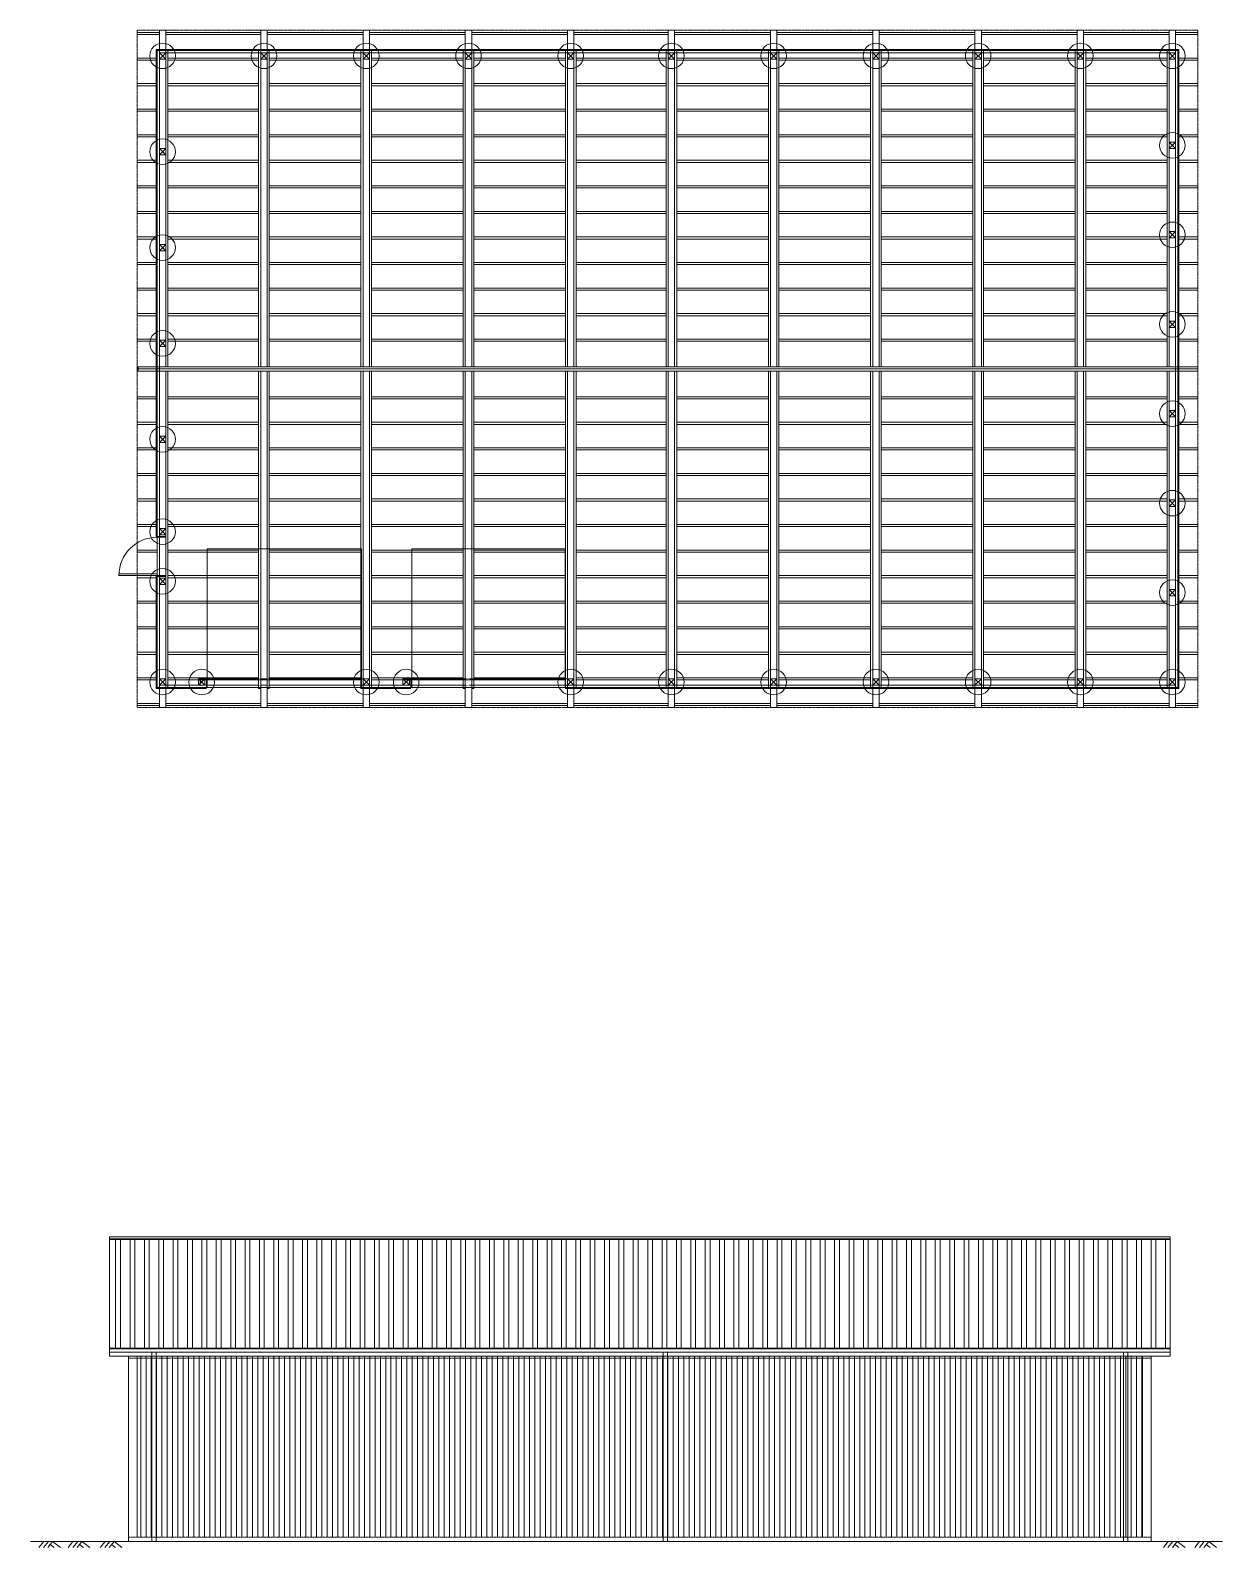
# Model space of a CAD drawing. Header units: inches. Extents: x -167 to 6071, y -6287 to -2731.
# Drawn here: x 1295 to 2414, y -4156 to -2731 of the extents above; entities that cross this region are included whole.
import ezdxf

# ---------------------------------------------------------------- set-up
doc = ezdxf.new("R2010")
doc.units = ezdxf.units.IN
doc.header["$LTSCALE"] = 96
doc.header["$MEASUREMENT"] = 0
doc.linetypes.add('Dash', pattern=[0.225, 0.15, -0.075])
for name, color, linetype, lineweight in [('Common', 4, 'Continuous', 5), ('Dimensions', 7, 'Continuous', 5), ('Section', 6, 'Continuous', 18)]:
    doc.layers.add(name, color=color, linetype=linetype, lineweight=lineweight)
doc.layers.add('Hatch', color=7, linetype='Continuous', lineweight=0, true_color=0x919191)
doc.layers.add('Roof Planes', color=7, linetype='Dash', lineweight=20, true_color=0x6fa455)

# ---------------------------------------------------------------- blocks, each defined once
blk = doc.blocks.new('trussplan')
at = {"layer": 'Section'}
for points in [[(3, -293), (3, 23), (-3, 23), (-3, -293)], [(-5, -293), (-5, 5), (-3, 5)], [(5, -293), (5, 5), (3, 5)], [(-3, -595), (-5, -595), (-5, -297)], [(-3, -297), (-3, -613), (3, -613), (3, -297)], [(3, -595), (5, -595), (5, -297)]]:
    blk.add_lwpolyline(points, dxfattribs=at)

msp = doc.modelspace()

# ---------------------------------------------------------------- hatches: boundary and pattern name
at = {"layer": 'Hatch'}
h = msp.add_hatch(dxfattribs=at)
h.set_pattern_fill('ANSI32', color=256, scale=36, angle=45)
h.set_pattern_definition([(90, (2738.345, 6810.339), (-13.5, 0), []), (90, (2742.845, 6814.839), (-13.5, 0), [])])
h.paths.add_polyline_path([(1369, -3866.8), (1369, -3968.9), (2365, -3968.9), (2365, -3866.8)])
h = msp.add_hatch(dxfattribs=at)
h.set_pattern_fill('ANSI31', color=256, scale=40, angle=45)
h.set_pattern_definition([(90, (2738.345, 6808.339), (-5, 0), [])])
h.paths.add_polyline_path([(2339, -4146.3), (2339, -3976.3), (1395, -3976.3), (1395, -4146.3)])

# ---------------------------------------------------------------- linework, layer by layer
at = {"layer": 'Common'}
for p, q in [((1415.9, -2733.4), (1394.9, -2733.4)), ((1415.9, -2735.4), (1394.9, -2735.4)), ((1421.9, -2733.4), (1511.1, -2733.4)), ((1421.9, -2735.4), (1511.1, -2735.4)), ((1517.1, -2733.4), (1606.9, -2733.4)), ((1517.1, -2735.4), (1607.1, -2735.4)), ((1613.1, -2733.4), (1703.1, -2733.4)), ((1613.1, -2735.4), (1703.1, -2735.4)), ((1709.1, -2733.4), (1799.1, -2733.4)), ((1709.1, -2735.4), (1799.1, -2735.4)), ((1805.1, -2733.4), (1893.6, -2733.4)), ((1805.1, -2735.4), (1893.6, -2735.4)), ((1899.6, -2733.4), (1989.6, -2733.4)), ((1899.6, -2735.4), (1989.6, -2735.4)), ((1995.6, -2733.4), (2085.6, -2733.4)), ((1995.6, -2735.4), (2085.6, -2735.4)), ((2091.6, -2733.4), (2181.6, -2733.4)), ((2091.6, -2735.4), (2181.6, -2735.4)), ((2187.6, -2733.4), (2277.6, -2733.4)), ((2187.6, -2735.4), (2277.6, -2735.4)), ((2283.6, -2733.4), (2363.9, -2733.4)), ((2283.6, -2735.4), (2363.9, -2735.4)), ((2369.9, -2733.4), (2390.9, -2733.4)), ((2369.9, -2735.4), (2390.9, -2735.4)), ((1413.9, -2757.4), (1394.9, -2757.4)), ((1413.9, -2759.4), (1394.9, -2759.4)), ((1423.9, -2757.4), (1509.1, -2757.4)), ((1423.9, -2759.4), (1509.1, -2759.4)), ((1519.1, -2757.4), (1605.1, -2757.4)), ((1519.1, -2759.4), (1605.1, -2759.4)), ((1615.1, -2757.4), (1701.1, -2757.4)), ((1615.1, -2759.4), (1701.1, -2759.4)), ((1711.1, -2757.4), (1797.1, -2757.4)), ((1711.1, -2759.4), (1797.1, -2759.4)), ((1807.1, -2757.4), (1891.6, -2757.4)), ((1807.1, -2759.4), (1891.6, -2759.4)), ((1901.6, -2757.4), (1987.6, -2757.4)), ((1901.6, -2759.4), (1987.6, -2759.4)), ((1997.6, -2757.4), (2083.6, -2757.4)), ((1997.6, -2759.4), (2083.6, -2759.4)), ((2093.6, -2757.4), (2179.6, -2757.4)), ((2093.6, -2759.4), (2179.6, -2759.4)), ((2189.6, -2757.4), (2275.6, -2757.4)), ((2189.6, -2759.4), (2275.6, -2759.4)), ((2285.6, -2757.4), (2361.9, -2757.4)), ((2285.6, -2759.4), (2361.9, -2759.4)), ((2371.9, -2757.4), (2390.9, -2757.4)), ((2371.9, -2759.4), (2390.9, -2759.4)), ((1413.9, -2781.4), (1394.9, -2781.4)), ((1413.9, -2783.4), (1394.9, -2783.4)), ((1423.9, -2781.4), (1509.1, -2781.4)), ((1423.9, -2783.4), (1509.1, -2783.4)), ((1519.1, -2781.4), (1605.1, -2781.4)), ((1519.1, -2783.4), (1605.1, -2783.4)), ((1615.1, -2781.4), (1701.1, -2781.4)), ((1615.1, -2783.4), (1701.1, -2783.4)), ((1711.1, -2781.4), (1797.1, -2781.4)), ((1711.1, -2783.4), (1797.1, -2783.4)), ((1807.1, -2781.4), (1891.6, -2781.4)), ((1807.1, -2783.4), (1891.6, -2783.4)), ((1901.6, -2781.4), (1987.6, -2781.4)), ((1901.6, -2783.4), (1987.6, -2783.4)), ((1997.6, -2781.4), (2083.6, -2781.4)), ((1997.6, -2783.4), (2083.6, -2783.4)), ((2093.6, -2781.4), (2179.6, -2781.4)), ((2093.6, -2783.4), (2179.6, -2783.4)), ((2189.6, -2781.4), (2275.6, -2781.4)), ((2189.6, -2783.4), (2275.6, -2783.4)), ((2285.6, -2781.4), (2361.9, -2781.4)), ((2285.6, -2783.4), (2361.9, -2783.4)), ((2371.9, -2781.4), (2390.9, -2781.4)), ((2371.9, -2783.4), (2390.9, -2783.4)), ((1413.9, -2805.4), (1394.9, -2805.4)), ((1423.9, -2805.4), (1509.1, -2805.4)), ((1519.1, -2805.4), (1605.1, -2805.4)), ((1615.1, -2805.4), (1701.1, -2805.4)), ((1711.1, -2805.4), (1797.1, -2805.4)), ((1807.1, -2805.4), (1891.6, -2805.4)), ((1901.6, -2805.4), (1987.6, -2805.4)), ((1997.6, -2805.4), (2083.6, -2805.4)), ((2093.6, -2805.4), (2179.6, -2805.4)), ((2189.6, -2805.4), (2275.6, -2805.4)), ((2285.6, -2805.4), (2361.9, -2805.4)), ((2371.9, -2805.4), (2390.9, -2805.4)), ((1413.9, -2807.4), (1394.9, -2807.4)), ((1423.9, -2807.4), (1509.1, -2807.4)), ((1519.1, -2807.4), (1605.1, -2807.4)), ((1615.1, -2807.4), (1701.1, -2807.4)), ((1711.1, -2807.4), (1797.1, -2807.4)), ((1807.1, -2807.4), (1891.6, -2807.4)), ((1901.6, -2807.4), (1987.6, -2807.4)), ((1997.6, -2807.4), (2083.6, -2807.4)), ((2093.6, -2807.4), (2179.6, -2807.4)), ((2189.6, -2807.4), (2275.6, -2807.4)), ((2285.6, -2807.4), (2361.9, -2807.4)), ((2371.9, -2807.4), (2390.9, -2807.4)), ((1413.9, -2829.4), (1394.9, -2829.4)), ((1413.9, -2831.4), (1394.9, -2831.4)), ((1423.9, -2829.4), (1509.1, -2829.4)), ((1423.9, -2831.4), (1509.1, -2831.4)), ((1519.1, -2829.4), (1605.1, -2829.4)), ((1519.1, -2831.4), (1605.1, -2831.4)), ((1615.1, -2829.4), (1701.1, -2829.4)), ((1615.1, -2831.4), (1701.1, -2831.4)), ((1711.1, -2829.4), (1797.1, -2829.4)), ((1711.1, -2831.4), (1797.1, -2831.4)), ((1807.1, -2829.4), (1891.6, -2829.4)), ((1807.1, -2831.4), (1891.6, -2831.4)), ((1901.6, -2829.4), (1987.6, -2829.4)), ((1901.6, -2831.4), (1987.6, -2831.4)), ((1997.6, -2829.4), (2083.6, -2829.4)), ((1997.6, -2831.4), (2083.6, -2831.4)), ((2093.6, -2829.4), (2179.6, -2829.4)), ((2093.6, -2831.4), (2179.6, -2831.4)), ((2189.6, -2829.4), (2275.6, -2829.4)), ((2189.6, -2831.4), (2275.6, -2831.4)), ((2285.6, -2829.4), (2361.9, -2829.4)), ((2285.6, -2831.4), (2361.9, -2831.4)), ((2371.9, -2829.4), (2390.9, -2829.4)), ((2371.9, -2831.4), (2390.9, -2831.4)), ((1413.9, -2853.4), (1394.9, -2853.4)), ((1413.9, -2855.4), (1394.9, -2855.4)), ((1423.9, -2853.4), (1509.1, -2853.4)), ((1423.9, -2855.4), (1509.1, -2855.4)), ((1519.1, -2853.4), (1605.1, -2853.4)), ((1519.1, -2855.4), (1605.1, -2855.4)), ((1615.1, -2853.4), (1701.1, -2853.4)), ((1615.1, -2855.4), (1701.1, -2855.4)), ((1711.1, -2853.4), (1797.1, -2853.4)), ((1711.1, -2855.4), (1797.1, -2855.4)), ((1807.1, -2853.4), (1891.6, -2853.4)), ((1807.1, -2855.4), (1891.6, -2855.4)), ((1901.6, -2853.4), (1987.6, -2853.4)), ((1901.6, -2855.4), (1987.6, -2855.4)), ((1997.6, -2853.4), (2083.6, -2853.4)), ((1997.6, -2855.4), (2083.6, -2855.4)), ((2093.6, -2853.4), (2179.6, -2853.4)), ((2093.6, -2855.4), (2179.6, -2855.4)), ((2189.6, -2853.4), (2275.6, -2853.4)), ((2189.6, -2855.4), (2275.6, -2855.4)), ((2285.6, -2853.4), (2361.9, -2853.4)), ((2285.6, -2855.4), (2361.9, -2855.4)), ((2371.9, -2853.4), (2390.9, -2853.4)), ((2371.9, -2855.4), (2390.9, -2855.4)), ((1413.9, -2877.4), (1394.9, -2877.4)), ((1423.9, -2877.4), (1509.1, -2877.4)), ((1519.1, -2877.4), (1605.1, -2877.4)), ((1615.1, -2877.4), (1701.1, -2877.4)), ((1711.1, -2877.4), (1797.1, -2877.4)), ((1807.1, -2877.4), (1891.6, -2877.4)), ((1901.6, -2877.4), (1987.6, -2877.4)), ((1997.6, -2877.4), (2083.6, -2877.4)), ((2093.6, -2877.4), (2179.6, -2877.4)), ((2189.6, -2877.4), (2275.6, -2877.4)), ((2285.6, -2877.4), (2361.9, -2877.4)), ((2371.9, -2877.4), (2390.9, -2877.4)), ((1413.9, -2879.4), (1394.9, -2879.4)), ((1423.9, -2879.4), (1509.1, -2879.4)), ((1519.1, -2879.4), (1605.1, -2879.4)), ((1615.1, -2879.4), (1701.1, -2879.4)), ((1711.1, -2879.4), (1797.1, -2879.4)), ((1807.1, -2879.4), (1891.6, -2879.4)), ((1901.6, -2879.4), (1987.6, -2879.4)), ((1997.6, -2879.4), (2083.6, -2879.4)), ((2093.6, -2879.4), (2179.6, -2879.4)), ((2189.6, -2879.4), (2275.6, -2879.4)), ((2285.6, -2879.4), (2361.9, -2879.4)), ((2371.9, -2879.4), (2390.9, -2879.4)), ((1413.9, -2901.4), (1394.9, -2901.4)), ((1413.9, -2903.4), (1394.9, -2903.4)), ((1423.9, -2901.4), (1509.1, -2901.4)), ((1423.9, -2903.4), (1509.1, -2903.4)), ((1519.1, -2901.4), (1605.1, -2901.4)), ((1519.1, -2903.4), (1605.1, -2903.4)), ((1615.1, -2901.4), (1701.1, -2901.4)), ((1615.1, -2903.4), (1701.1, -2903.4)), ((1711.1, -2901.4), (1797.1, -2901.4)), ((1711.1, -2903.4), (1797.1, -2903.4)), ((1807.1, -2901.4), (1891.6, -2901.4)), ((1807.1, -2903.4), (1891.6, -2903.4)), ((1901.6, -2901.4), (1987.6, -2901.4)), ((1901.6, -2903.4), (1987.6, -2903.4)), ((1997.6, -2901.4), (2083.6, -2901.4)), ((1997.6, -2903.4), (2083.6, -2903.4)), ((2093.6, -2901.4), (2179.6, -2901.4)), ((2093.6, -2903.4), (2179.6, -2903.4)), ((2189.6, -2901.4), (2275.6, -2901.4)), ((2189.6, -2903.4), (2275.6, -2903.4)), ((2285.6, -2901.4), (2361.9, -2901.4)), ((2285.6, -2903.4), (2361.9, -2903.4)), ((2371.9, -2901.4), (2390.9, -2901.4)), ((2371.9, -2903.4), (2390.9, -2903.4)), ((1413.9, -2925.4), (1394.9, -2925.4)), ((1413.9, -2927.4), (1394.9, -2927.4)), ((1423.9, -2925.4), (1509.1, -2925.4)), ((1423.9, -2927.4), (1509.1, -2927.4)), ((1519.1, -2925.4), (1605.1, -2925.4)), ((1519.1, -2927.4), (1605.1, -2927.4)), ((1615.1, -2925.4), (1701.1, -2925.4)), ((1615.1, -2927.4), (1701.1, -2927.4)), ((1711.1, -2925.4), (1797.1, -2925.4)), ((1711.1, -2927.4), (1797.1, -2927.4)), ((1807.1, -2925.4), (1891.6, -2925.4)), ((1807.1, -2927.4), (1891.6, -2927.4)), ((1901.6, -2925.4), (1987.6, -2925.4)), ((1901.6, -2927.4), (1987.6, -2927.4)), ((1997.6, -2925.4), (2083.6, -2925.4)), ((1997.6, -2927.4), (2083.6, -2927.4)), ((2093.6, -2925.4), (2179.6, -2925.4)), ((2093.6, -2927.4), (2179.6, -2927.4)), ((2189.6, -2925.4), (2275.6, -2925.4)), ((2189.6, -2927.4), (2275.6, -2927.4)), ((2285.6, -2925.4), (2361.9, -2925.4)), ((2285.6, -2927.4), (2361.9, -2927.4)), ((2371.9, -2925.4), (2390.9, -2925.4)), ((2371.9, -2927.4), (2390.9, -2927.4)), ((1413.9, -2949.4), (1394.9, -2949.4)), ((1413.9, -2951.4), (1394.9, -2951.4)), ((1423.9, -2949.4), (1509.1, -2949.4)), ((1423.9, -2951.4), (1509.1, -2951.4)), ((1519.1, -2949.4), (1605.1, -2949.4)), ((1519.1, -2951.4), (1605.1, -2951.4)), ((1615.1, -2949.4), (1701.1, -2949.4)), ((1615.1, -2951.4), (1701.1, -2951.4)), ((1711.1, -2949.4), (1797.1, -2949.4)), ((1711.1, -2951.4), (1797.1, -2951.4)), ((1807.1, -2949.4), (1891.6, -2949.4)), ((1807.1, -2951.4), (1891.6, -2951.4)), ((1901.6, -2949.4), (1987.6, -2949.4)), ((1901.6, -2951.4), (1987.6, -2951.4)), ((1997.6, -2949.4), (2083.6, -2949.4)), ((1997.6, -2951.4), (2083.6, -2951.4)), ((2093.6, -2949.4), (2179.6, -2949.4)), ((2093.6, -2951.4), (2179.6, -2951.4)), ((2189.6, -2949.4), (2275.6, -2949.4)), ((2189.6, -2951.4), (2275.6, -2951.4)), ((2285.6, -2949.4), (2361.9, -2949.4)), ((2285.6, -2951.4), (2361.9, -2951.4)), ((2371.9, -2949.4), (2390.9, -2949.4)), ((2371.9, -2951.4), (2390.9, -2951.4)), ((1413.9, -2973.4), (1394.9, -2973.4)), ((1413.9, -2975.4), (1394.9, -2975.4)), ((1423.9, -2973.4), (1509.1, -2973.4)), ((1423.9, -2975.4), (1509.1, -2975.4)), ((1519.1, -2973.4), (1605.1, -2973.4)), ((1519.1, -2975.4), (1605.1, -2975.4)), ((1615.1, -2973.4), (1701.1, -2973.4)), ((1615.1, -2975.4), (1701.1, -2975.4)), ((1711.1, -2973.4), (1797.1, -2973.4)), ((1711.1, -2975.4), (1797.1, -2975.4)), ((1807.1, -2973.4), (1891.6, -2973.4)), ((1807.1, -2975.4), (1891.6, -2975.4)), ((1901.6, -2973.4), (1987.6, -2973.4)), ((1901.6, -2975.4), (1987.6, -2975.4)), ((1997.6, -2973.4), (2083.6, -2973.4)), ((1997.6, -2975.4), (2083.6, -2975.4)), ((2093.6, -2973.4), (2179.6, -2973.4)), ((2093.6, -2975.4), (2179.6, -2975.4)), ((2189.6, -2973.4), (2275.6, -2973.4)), ((2189.6, -2975.4), (2275.6, -2975.4)), ((2285.6, -2973.4), (2361.9, -2973.4)), ((2285.6, -2975.4), (2361.9, -2975.4)), ((2371.9, -2973.4), (2390.9, -2973.4)), ((2371.9, -2975.4), (2390.9, -2975.4)), ((1413.9, -2997.4), (1394.9, -2997.4)), ((1413.9, -2999.4), (1394.9, -2999.4)), ((1423.9, -2997.4), (1509.1, -2997.4)), ((1423.9, -2999.4), (1509.1, -2999.4)), ((1519.1, -2997.4), (1605.1, -2997.4)), ((1519.1, -2999.4), (1605.1, -2999.4)), ((1615.1, -2997.4), (1701.1, -2997.4)), ((1615.1, -2999.4), (1701.1, -2999.4)), ((1711.1, -2997.4), (1797.1, -2997.4)), ((1711.1, -2999.4), (1797.1, -2999.4)), ((1807.1, -2997.4), (1891.6, -2997.4)), ((1807.1, -2999.4), (1891.6, -2999.4)), ((1901.6, -2997.4), (1987.6, -2997.4)), ((1901.6, -2999.4), (1987.6, -2999.4)), ((1997.6, -2997.4), (2083.6, -2997.4)), ((1997.6, -2999.4), (2083.6, -2999.4)), ((2093.6, -2997.4), (2179.6, -2997.4)), ((2093.6, -2999.4), (2179.6, -2999.4)), ((2189.6, -2997.4), (2275.6, -2997.4)), ((2189.6, -2999.4), (2275.6, -2999.4)), ((2285.6, -2997.4), (2361.9, -2997.4)), ((2285.6, -2999.4), (2361.9, -2999.4)), ((2371.9, -2997.4), (2390.9, -2997.4)), ((2371.9, -2999.4), (2390.9, -2999.4)), ((1413.9, -3021.4), (1394.9, -3021.4)), ((1413.9, -3023.4), (1394.9, -3023.4)), ((1423.9, -3021.4), (1509.1, -3021.4)), ((1423.9, -3023.4), (1509.1, -3023.4)), ((1519.1, -3021.4), (1605.1, -3021.4)), ((1519.1, -3023.4), (1605.1, -3023.4)), ((1615.1, -3021.4), (1701.1, -3021.4)), ((1615.1, -3023.4), (1701.1, -3023.4)), ((1711.1, -3021.4), (1797.1, -3021.4)), ((1711.1, -3023.4), (1797.1, -3023.4)), ((1807.1, -3021.4), (1891.6, -3021.4)), ((1807.1, -3023.4), (1891.6, -3023.4)), ((1901.6, -3021.4), (1987.6, -3021.4)), ((1901.6, -3023.4), (1987.6, -3023.4)), ((1997.6, -3021.4), (2083.6, -3021.4)), ((1997.6, -3023.4), (2083.6, -3023.4)), ((2093.6, -3021.4), (2179.6, -3021.4)), ((2093.6, -3023.4), (2179.6, -3023.4)), ((2189.6, -3021.4), (2275.6, -3021.4)), ((2189.6, -3023.4), (2275.6, -3023.4)), ((2285.6, -3021.4), (2361.9, -3021.4)), ((2285.6, -3023.4), (2361.9, -3023.4)), ((2371.9, -3021.4), (2390.9, -3021.4)), ((2371.9, -3023.4), (2390.9, -3023.4)), ((1413.9, -3075.4), (1394.9, -3075.4)), ((1423.9, -3075.4), (1509.1, -3075.4)), ((1519.1, -3075.4), (1605.1, -3075.4)), ((1615.1, -3075.4), (1701.1, -3075.4)), ((1711.1, -3075.4), (1797.1, -3075.4)), ((1807.1, -3075.4), (1891.6, -3075.4)), ((1901.6, -3075.4), (1987.6, -3075.4)), ((1997.6, -3075.4), (2083.6, -3075.4)), ((2093.6, -3075.4), (2179.6, -3075.4)), ((2189.6, -3075.4), (2275.6, -3075.4)), ((2285.6, -3075.4), (2361.9, -3075.4)), ((2371.9, -3075.4), (2390.9, -3075.4)), ((1413.9, -3077.4), (1394.9, -3077.4)), ((1423.9, -3077.4), (1509.1, -3077.4)), ((1519.1, -3077.4), (1605.1, -3077.4)), ((1615.1, -3077.4), (1701.1, -3077.4)), ((1711.1, -3077.4), (1797.1, -3077.4)), ((1807.1, -3077.4), (1891.6, -3077.4)), ((1901.6, -3077.4), (1987.6, -3077.4)), ((1997.6, -3077.4), (2083.6, -3077.4)), ((2093.6, -3077.4), (2179.6, -3077.4)), ((2189.6, -3077.4), (2275.6, -3077.4)), ((2285.6, -3077.4), (2361.9, -3077.4)), ((2371.9, -3077.4), (2390.9, -3077.4)), ((1413.9, -3099.4), (1394.9, -3099.4)), ((1413.9, -3101.4), (1394.9, -3101.4)), ((1423.9, -3099.4), (1509.1, -3099.4)), ((1423.9, -3101.4), (1509.1, -3101.4)), ((1519.1, -3099.4), (1605.1, -3099.4)), ((1519.1, -3101.4), (1605.1, -3101.4)), ((1615.1, -3099.4), (1701.1, -3099.4)), ((1615.1, -3101.4), (1701.1, -3101.4)), ((1711.1, -3099.4), (1797.1, -3099.4)), ((1711.1, -3101.4), (1797.1, -3101.4)), ((1807.1, -3099.4), (1891.6, -3099.4)), ((1807.1, -3101.4), (1891.6, -3101.4)), ((1901.6, -3099.4), (1987.6, -3099.4)), ((1901.6, -3101.4), (1987.6, -3101.4)), ((1997.6, -3099.4), (2083.6, -3099.4)), ((1997.6, -3101.4), (2083.6, -3101.4)), ((2093.6, -3099.4), (2179.6, -3099.4)), ((2093.6, -3101.4), (2179.6, -3101.4)), ((2189.6, -3099.4), (2275.6, -3099.4)), ((2189.6, -3101.4), (2275.6, -3101.4)), ((2285.6, -3099.4), (2361.9, -3099.4)), ((2285.6, -3101.4), (2361.9, -3101.4)), ((2371.9, -3099.4), (2390.9, -3099.4)), ((2371.9, -3101.4), (2390.9, -3101.4)), ((1413.9, -3123.4), (1394.9, -3123.4)), ((1413.9, -3125.4), (1394.9, -3125.4)), ((1423.9, -3123.4), (1509.1, -3123.4)), ((1423.9, -3125.4), (1509.1, -3125.4)), ((1519.1, -3123.4), (1605.1, -3123.4)), ((1519.1, -3125.4), (1605.1, -3125.4)), ((1615.1, -3123.4), (1701.1, -3123.4)), ((1615.1, -3125.4), (1701.1, -3125.4)), ((1711.1, -3123.4), (1797.1, -3123.4)), ((1711.1, -3125.4), (1797.1, -3125.4)), ((1807.1, -3123.4), (1891.6, -3123.4)), ((1807.1, -3125.4), (1891.6, -3125.4)), ((1901.6, -3123.4), (1987.6, -3123.4)), ((1901.6, -3125.4), (1987.6, -3125.4)), ((1997.6, -3123.4), (2083.6, -3123.4)), ((1997.6, -3125.4), (2083.6, -3125.4)), ((2093.6, -3123.4), (2179.6, -3123.4)), ((2093.6, -3125.4), (2179.6, -3125.4)), ((2189.6, -3123.4), (2275.6, -3123.4)), ((2189.6, -3125.4), (2275.6, -3125.4)), ((2285.6, -3123.4), (2361.9, -3123.4)), ((2285.6, -3125.4), (2361.9, -3125.4)), ((2371.9, -3123.4), (2390.9, -3123.4)), ((2371.9, -3125.4), (2390.9, -3125.4)), ((1413.9, -3147.4), (1394.9, -3147.4)), ((1423.9, -3147.4), (1509.1, -3147.4)), ((1519.1, -3147.4), (1605.1, -3147.4)), ((1615.1, -3147.4), (1701.1, -3147.4)), ((1711.1, -3147.4), (1797.1, -3147.4)), ((1807.1, -3147.4), (1891.6, -3147.4)), ((1901.6, -3147.4), (1987.6, -3147.4)), ((1997.6, -3147.4), (2083.6, -3147.4)), ((2093.6, -3147.4), (2179.6, -3147.4)), ((2189.6, -3147.4), (2275.6, -3147.4)), ((2285.6, -3147.4), (2361.9, -3147.4)), ((2371.9, -3147.4), (2390.9, -3147.4)), ((1413.9, -3149.4), (1394.9, -3149.4)), ((1423.9, -3149.4), (1509.1, -3149.4)), ((1519.1, -3149.4), (1605.1, -3149.4)), ((1615.1, -3149.4), (1701.1, -3149.4)), ((1711.1, -3149.4), (1797.1, -3149.4)), ((1807.1, -3149.4), (1891.6, -3149.4)), ((1901.6, -3149.4), (1987.6, -3149.4)), ((1997.6, -3149.4), (2083.6, -3149.4)), ((2093.6, -3149.4), (2179.6, -3149.4)), ((2189.6, -3149.4), (2275.6, -3149.4)), ((2285.6, -3149.4), (2361.9, -3149.4)), ((2371.9, -3149.4), (2390.9, -3149.4)), ((1413.9, -3171.4), (1394.9, -3171.4)), ((1413.9, -3173.4), (1394.9, -3173.4)), ((1423.9, -3171.4), (1509.1, -3171.4)), ((1423.9, -3173.4), (1509.1, -3173.4)), ((1519.1, -3171.4), (1605.1, -3171.4)), ((1519.1, -3173.4), (1605.1, -3173.4)), ((1615.1, -3171.4), (1701.1, -3171.4)), ((1615.1, -3173.4), (1701.1, -3173.4)), ((1711.1, -3171.4), (1797.1, -3171.4)), ((1711.1, -3173.4), (1797.1, -3173.4)), ((1807.1, -3171.4), (1891.6, -3171.4)), ((1807.1, -3173.4), (1891.6, -3173.4)), ((1901.6, -3171.4), (1987.6, -3171.4)), ((1901.6, -3173.4), (1987.6, -3173.4)), ((1997.6, -3171.4), (2083.6, -3171.4)), ((1997.6, -3173.4), (2083.6, -3173.4)), ((2093.6, -3171.4), (2179.6, -3171.4)), ((2093.6, -3173.4), (2179.6, -3173.4)), ((2189.6, -3171.4), (2275.6, -3171.4)), ((2189.6, -3173.4), (2275.6, -3173.4)), ((2285.6, -3171.4), (2361.9, -3171.4)), ((2285.6, -3173.4), (2361.9, -3173.4)), ((2371.9, -3171.4), (2390.9, -3171.4)), ((2371.9, -3173.4), (2390.9, -3173.4)), ((1413.9, -3195.4), (1394.9, -3195.4)), ((1413.9, -3197.4), (1394.9, -3197.4)), ((1423.9, -3195.4), (1509.1, -3195.4)), ((1423.9, -3197.4), (1509.1, -3197.4)), ((1519.1, -3195.4), (1605.1, -3195.4)), ((1519.1, -3197.4), (1605.1, -3197.4)), ((1615.1, -3195.4), (1701.1, -3195.4)), ((1615.1, -3197.4), (1701.1, -3197.4)), ((1711.1, -3195.4), (1797.1, -3195.4)), ((1711.1, -3197.4), (1797.1, -3197.4)), ((1807.1, -3195.4), (1891.6, -3195.4)), ((1807.1, -3197.4), (1891.6, -3197.4)), ((1901.6, -3195.4), (1987.6, -3195.4)), ((1901.6, -3197.4), (1987.6, -3197.4)), ((1997.6, -3195.4), (2083.6, -3195.4)), ((1997.6, -3197.4), (2083.6, -3197.4)), ((2093.6, -3195.4), (2179.6, -3195.4)), ((2093.6, -3197.4), (2179.6, -3197.4)), ((2189.6, -3195.4), (2275.6, -3195.4)), ((2189.6, -3197.4), (2275.6, -3197.4)), ((2285.6, -3195.4), (2361.9, -3195.4)), ((2285.6, -3197.4), (2361.9, -3197.4)), ((2371.9, -3195.4), (2390.9, -3195.4)), ((2371.9, -3197.4), (2390.9, -3197.4)), ((1413.9, -3219.4), (1394.9, -3219.4)), ((1423.9, -3219.4), (1509.1, -3219.4)), ((1519.1, -3219.4), (1605.1, -3219.4)), ((1615.1, -3219.4), (1701.1, -3219.4)), ((1711.1, -3219.4), (1796.9, -3219.4)), ((1807.1, -3219.4), (1891.6, -3219.4)), ((1901.6, -3219.4), (1987.6, -3219.4)), ((1997.6, -3219.4), (2083.6, -3219.4)), ((2093.6, -3219.4), (2179.6, -3219.4)), ((2189.6, -3219.4), (2275.6, -3219.4)), ((2285.6, -3219.4), (2361.9, -3219.4)), ((2371.9, -3219.4), (2390.9, -3219.4)), ((1413.9, -3221.4), (1394.9, -3221.4)), ((1423.9, -3221.4), (1509.1, -3221.4)), ((1519.1, -3221.4), (1605.1, -3221.4)), ((1615.1, -3221.4), (1701.1, -3221.4)), ((1711.1, -3221.4), (1796.9, -3221.4)), ((1807.1, -3221.4), (1891.6, -3221.4)), ((1901.6, -3221.4), (1987.6, -3221.4)), ((1997.6, -3221.4), (2083.6, -3221.4)), ((2093.6, -3221.4), (2179.6, -3221.4)), ((2189.6, -3221.4), (2275.6, -3221.4)), ((2285.6, -3221.4), (2361.9, -3221.4)), ((2371.9, -3221.4), (2390.9, -3221.4)), ((1413.9, -3243.4), (1394.9, -3243.4)), ((1413.9, -3245.4), (1394.9, -3245.4)), ((1423.9, -3243.4), (1509.1, -3243.4)), ((1423.9, -3245.4), (1509.1, -3245.4)), ((1519.1, -3243.4), (1605.1, -3243.4)), ((1519.1, -3245.4), (1605.1, -3245.4)), ((1615.1, -3243.4), (1701.1, -3243.4)), ((1615.1, -3245.4), (1701.1, -3245.4)), ((1711.1, -3243.4), (1796.9, -3243.4)), ((1711.1, -3245.4), (1796.9, -3245.4)), ((1807.1, -3243.4), (1891.6, -3243.4)), ((1807.1, -3245.4), (1891.6, -3245.4)), ((1901.6, -3243.4), (1987.6, -3243.4)), ((1901.6, -3245.4), (1987.6, -3245.4)), ((1997.6, -3243.4), (2083.6, -3243.4)), ((1997.6, -3245.4), (2083.6, -3245.4)), ((2093.6, -3243.4), (2179.6, -3243.4)), ((2093.6, -3245.4), (2179.6, -3245.4)), ((2189.6, -3243.4), (2275.6, -3243.4)), ((2189.6, -3245.4), (2275.6, -3245.4)), ((2285.6, -3243.4), (2361.9, -3243.4)), ((2285.6, -3245.4), (2361.9, -3245.4)), ((2371.9, -3243.4), (2390.9, -3243.4)), ((2371.9, -3245.4), (2390.9, -3245.4)), ((1413.9, -3267.4), (1394.9, -3267.4)), ((1413.9, -3269.4), (1394.9, -3269.4)), ((1423.9, -3267.4), (1509.1, -3267.4)), ((1423.9, -3269.4), (1509.1, -3269.4)), ((1519.1, -3267.4), (1605.1, -3267.4)), ((1519.1, -3269.4), (1605.1, -3269.4)), ((1615.1, -3267.4), (1701.1, -3267.4)), ((1615.1, -3269.4), (1701.1, -3269.4)), ((1711.1, -3267.4), (1796.9, -3267.4)), ((1711.1, -3269.4), (1796.9, -3269.4)), ((1807.1, -3267.4), (1891.6, -3267.4)), ((1807.1, -3269.4), (1891.6, -3269.4)), ((1901.6, -3267.4), (1987.6, -3267.4)), ((1901.6, -3269.4), (1987.6, -3269.4)), ((1997.6, -3267.4), (2083.6, -3267.4)), ((1997.6, -3269.4), (2083.6, -3269.4)), ((2093.6, -3267.4), (2179.6, -3267.4)), ((2093.6, -3269.4), (2179.6, -3269.4)), ((2189.6, -3267.4), (2275.6, -3267.4)), ((2189.6, -3269.4), (2275.6, -3269.4)), ((2285.6, -3267.4), (2361.9, -3267.4)), ((2285.6, -3269.4), (2361.9, -3269.4)), ((2371.9, -3267.4), (2390.9, -3267.4)), ((2371.9, -3269.4), (2390.9, -3269.4)), ((1413.9, -3291.4), (1394.9, -3291.4)), ((1413.9, -3293.4), (1394.9, -3293.4)), ((1423.9, -3291.4), (1509.1, -3291.4)), ((1423.9, -3293.4), (1509.1, -3293.4)), ((1519.1, -3291.4), (1605.1, -3291.4)), ((1519.1, -3293.4), (1605.1, -3293.4)), ((1615.1, -3291.4), (1701.1, -3291.4)), ((1615.1, -3293.4), (1701.1, -3293.4)), ((1711.1, -3291.4), (1796.9, -3291.4)), ((1711.1, -3293.4), (1796.9, -3293.4)), ((1807.1, -3291.4), (1891.6, -3291.4)), ((1807.1, -3293.4), (1891.6, -3293.4)), ((1901.6, -3291.4), (1987.6, -3291.4)), ((1901.6, -3293.4), (1987.6, -3293.4)), ((1997.6, -3291.4), (2083.6, -3291.4)), ((1997.6, -3293.4), (2083.6, -3293.4)), ((2093.6, -3291.4), (2179.6, -3291.4)), ((2093.6, -3293.4), (2179.6, -3293.4)), ((2189.6, -3291.4), (2275.6, -3291.4)), ((2189.6, -3293.4), (2275.6, -3293.4)), ((2285.6, -3291.4), (2361.9, -3291.4)), ((2285.6, -3293.4), (2361.9, -3293.4)), ((2371.9, -3291.4), (2390.9, -3291.4)), ((2371.9, -3293.4), (2390.9, -3293.4)), ((1413.9, -3315.4), (1394.9, -3315.4)), ((1413.9, -3317.4), (1394.9, -3317.4)), ((1423.9, -3315.4), (1509.1, -3315.4)), ((1423.9, -3317.4), (1509.1, -3317.4)), ((1519.1, -3315.4), (1605.1, -3315.4)), ((1519.1, -3317.4), (1605.1, -3317.4)), ((1615.1, -3315.4), (1701.1, -3315.4)), ((1615.1, -3317.4), (1701.1, -3317.4)), ((1711.1, -3315.4), (1796.9, -3315.4)), ((1711.1, -3317.4), (1796.9, -3317.4)), ((1807.1, -3315.4), (1891.6, -3315.4)), ((1807.1, -3317.4), (1891.6, -3317.4)), ((1901.6, -3315.4), (1987.6, -3315.4)), ((1901.6, -3317.4), (1987.6, -3317.4)), ((1997.6, -3315.4), (2083.6, -3315.4)), ((1997.6, -3317.4), (2083.6, -3317.4)), ((2093.6, -3315.4), (2179.6, -3315.4)), ((2093.6, -3317.4), (2179.6, -3317.4)), ((2189.6, -3315.4), (2275.6, -3315.4)), ((2189.6, -3317.4), (2275.6, -3317.4)), ((2285.6, -3315.4), (2361.9, -3315.4)), ((2285.6, -3317.4), (2361.9, -3317.4)), ((2371.9, -3315.4), (2390.9, -3315.4)), ((2371.9, -3317.4), (2390.9, -3317.4)), ((1413.9, -3339.4), (1394.9, -3339.4)), ((1413.9, -3341.4), (1394.9, -3341.4)), ((1423.9, -3339.4), (1509.1, -3339.4)), ((1423.9, -3341.4), (1509.1, -3341.4)), ((1519.1, -3339.4), (1605.1, -3339.4)), ((1519.1, -3341.4), (1604.9, -3341.4)), ((1615.1, -3339.4), (1701.1, -3339.4)), ((1615.1, -3341.4), (1701.1, -3341.4)), ((1711.1, -3339.4), (1796.9, -3339.4)), ((1711.1, -3341.4), (1796.9, -3341.4)), ((1807.1, -3339.4), (1891.6, -3339.4)), ((1807.1, -3341.4), (1891.6, -3341.4)), ((1901.6, -3339.4), (1987.6, -3339.4)), ((1901.6, -3341.4), (1987.6, -3341.4)), ((1997.6, -3339.4), (2083.6, -3339.4)), ((1997.6, -3341.4), (2083.6, -3341.4)), ((2093.6, -3339.4), (2179.6, -3339.4)), ((2093.6, -3341.4), (2179.6, -3341.4)), ((2189.6, -3339.4), (2275.6, -3339.4)), ((2189.6, -3341.4), (2275.6, -3341.4)), ((2285.6, -3339.4), (2361.9, -3339.4)), ((2285.6, -3341.4), (2361.9, -3341.4)), ((2371.9, -3339.4), (2390.9, -3339.4)), ((2371.9, -3341.4), (2390.9, -3341.4)), ((1415.9, -3363.4), (1394.9, -3363.4)), ((1415.9, -3365.4), (1394.9, -3365.4)), ((1421.9, -3363.4), (1511.1, -3363.4)), ((1421.9, -3365.4), (1511.1, -3365.4)), ((1517.1, -3363.4), (1607.1, -3363.4)), ((1517.1, -3365.4), (1606.9, -3365.4)), ((1613.1, -3363.4), (1703.1, -3363.4)), ((1613.1, -3365.4), (1703.1, -3365.4)), ((1709.1, -3363.4), (1799.1, -3363.4)), ((1709.1, -3365.4), (1799.1, -3365.4)), ((1805.1, -3363.4), (1893.6, -3363.4)), ((1805.1, -3365.4), (1893.6, -3365.4)), ((1899.6, -3363.4), (1989.6, -3363.4)), ((1899.6, -3365.4), (1989.6, -3365.4)), ((1995.6, -3363.4), (2085.6, -3363.4)), ((1995.6, -3365.4), (2085.6, -3365.4)), ((2091.6, -3363.4), (2181.6, -3363.4)), ((2091.6, -3365.4), (2181.6, -3365.4)), ((2187.6, -3363.4), (2277.6, -3363.4)), ((2187.6, -3365.4), (2277.6, -3365.4)), ((2283.6, -3363.4), (2363.9, -3363.4)), ((2283.6, -3365.4), (2363.9, -3365.4)), ((2370.9, -3363.4), (2390.9, -3363.4)), ((2370.9, -3365.4), (2390.9, -3365.4)), ((1369, -3866.3), (2365, -3866.3)), ((2364.9, -3866.8), (1369, -3866.8)), ((2365, -3968.9), (1369, -3968.9)), ((2365, -3969), (1369, -3969)), ((2365, -3969.5), (1369, -3969.5)), ((2365, -3972.5), (1369, -3972.5)), ((1387, -3976.3), (2347, -3976.3)), ((1395, -4146.3), (1395, -3976.3)), ((2339, -3976.3), (2339, -4146.3))]:
    msp.add_line(p, q, dxfattribs=at)
for points in [[(1408.9, -3972.5), (1408.9, -4150.3), (1412.9, -4150.3), (1412.9, -3972.5), (1408.9, -3972.5)], [(1888.9, -3972.5), (1888.9, -4150.3), (1892.9, -4150.3), (1892.9, -3972.5), (1888.9, -3972.5)], [(2325.1, -3972.5), (2325.1, -4150.3), (2321.1, -4150.3), (2321.1, -3972.5), (2325.1, -3972.5)]]:
    msp.add_lwpolyline(points, dxfattribs=at)
for centre in [(1418.9, -2755.4), (1514.1, -2755.4), (1610.1, -2755.4), (1706.1, -2755.4), (1802.1, -2755.4), (1896.6, -2755.4), (1992.6, -2755.4), (2088.6, -2755.4), (2184.6, -2755.4), (2280.6, -2755.4), (2366.9, -2755.4), (1418.9, -2845.4), (2366.9, -2839.4), (2366.9, -2923.4), (1418.9, -2935.4), (2366.9, -3007.4), (1418.9, -3025.4), (2366.9, -3091.4), (1418.9, -3115.4), (2366.9, -3175.4), (1418.9, -3202.2), (1418.9, -3248.7), (2366.9, -3259.4), (1418.9, -3343.4), (1455.6, -3343.4), (1610.1, -3343.4), (1647.6, -3343.4), (1802.1, -3343.4), (1896.6, -3343.4), (1992.6, -3343.4), (2088.6, -3343.4), (2184.6, -3343.4), (2280.6, -3343.4), (2366.9, -3343.4)]:
    msp.add_circle(centre, 12, dxfattribs=at)
at = {"layer": 'Dimensions'}
for p, q in [((1307.3, -4150.3), (1302.8, -4156.1)), ((1311.7, -4150.3), (1307.1, -4156.1)), ((1315.7, -4150.3), (1311.2, -4156.1)), ((1313.5, -4153.2), (1317.2, -4156.1)), ((1315.7, -4150.3), (1323.2, -4156.1)), ((1334.8, -4150.3), (1330.2, -4156.1)), ((1339.2, -4150.3), (1334.6, -4156.1)), ((1343.2, -4150.3), (1338.7, -4156.1)), ((1341, -4153.2), (1344.7, -4156.1)), ((1343.2, -4150.3), (1350.7, -4156.1)), ((1364.9, -4150.3), (1360.4, -4156.1)), ((1369.3, -4150.3), (1364.8, -4156.1)), ((1373.4, -4150.3), (1368.8, -4156.1)), ((1371.1, -4153.2), (1374.8, -4156.1)), ((1373.4, -4150.3), (1380.8, -4156.1)), ((2363, -4150.3), (2358.5, -4156.1)), ((2367.4, -4150.3), (2362.8, -4156.1)), ((2371.4, -4150.3), (2366.9, -4156.1)), ((2369.2, -4153.2), (2372.9, -4156.1)), ((2371.4, -4150.3), (2378.9, -4156.1)), ((2392.5, -4150.3), (2388, -4156.1)), ((2396.9, -4150.3), (2392.3, -4156.1)), ((2401, -4150.3), (2396.4, -4156.1)), ((2398.7, -4153.2), (2402.4, -4156.1)), ((2401, -4150.3), (2408.4, -4156.1))]:
    msp.add_line(p, q, dxfattribs=at)
at = {"layer": 'Hatch'}
for p, q in [((1412.9, -3206.7), (1412.9, -2749.4)), ((1412.9, -2749.4), (2372.9, -2749.4)), ((2372.9, -2749.4), (2372.9, -3349.4)), ((1413.9, -3206.7), (1413.9, -2750.4)), ((1413.9, -2750.4), (2371.9, -2750.4)), ((1415.9, -3206.7), (1415.9, -2752.4)), ((1415.9, -2752.4), (2369.9, -2752.4)), ((1421.9, -2758.4), (1415.9, -2752.4)), ((1421.9, -2752.4), (1415.9, -2758.4)), ((1517.1, -2758.4), (1511.1, -2752.4)), ((1517.1, -2752.4), (1511.1, -2758.4)), ((1613.1, -2758.4), (1607.1, -2752.4)), ((1613.1, -2752.4), (1607.1, -2758.4)), ((1709.1, -2758.4), (1703.1, -2752.4)), ((1709.1, -2752.4), (1703.1, -2758.4)), ((1805.1, -2758.4), (1799.1, -2752.4)), ((1805.1, -2752.4), (1799.1, -2758.4)), ((1899.6, -2758.4), (1893.6, -2752.4)), ((1899.6, -2752.4), (1893.6, -2758.4)), ((1995.6, -2758.4), (1989.6, -2752.4)), ((1995.6, -2752.4), (1989.6, -2758.4)), ((2091.6, -2758.4), (2085.6, -2752.4)), ((2091.6, -2752.4), (2085.6, -2758.4)), ((2187.6, -2758.4), (2181.6, -2752.4)), ((2187.6, -2752.4), (2181.6, -2758.4)), ((2283.6, -2758.4), (2277.6, -2752.4)), ((2283.6, -2752.4), (2277.6, -2758.4)), ((2369.9, -2758.4), (2363.9, -2752.4)), ((2369.9, -2752.4), (2363.9, -2758.4)), ((2369.9, -2752.4), (2369.9, -3346.4)), ((2371.9, -2750.4), (2371.9, -3348.4)), ((1421.9, -2848.4), (1415.9, -2842.4)), ((1421.9, -2842.4), (1415.9, -2848.4)), ((2369.9, -2842.4), (2363.9, -2836.4)), ((2369.9, -2836.4), (2363.9, -2842.4)), ((2369.9, -2926.4), (2363.9, -2920.4)), ((2369.9, -2920.4), (2363.9, -2926.4)), ((1421.9, -2938.4), (1415.9, -2932.4)), ((1421.9, -2932.4), (1415.9, -2938.4)), ((2369.9, -3010.4), (2363.9, -3004.4)), ((2369.9, -3004.4), (2363.9, -3010.4)), ((1421.9, -3028.4), (1415.9, -3022.4)), ((1421.9, -3022.4), (1415.9, -3028.4)), ((2369.9, -3094.4), (2363.9, -3088.4)), ((2369.9, -3088.4), (2363.9, -3094.4)), ((1421.9, -3118.4), (1415.9, -3112.4)), ((1421.9, -3112.4), (1415.9, -3118.4)), ((2369.9, -3178.4), (2363.9, -3172.4)), ((2369.9, -3172.4), (2363.9, -3178.4)), ((1421.9, -3205.2), (1415.9, -3199.2)), ((1421.9, -3199.2), (1415.9, -3205.2)), ((1412.9, -3206.7), (1413.9, -3206.7)), ((1413.9, -3206.7), (1413.9, -3207.4)), ((1413.9, -3206.7), (1414.9, -3206.7)), ((1413.9, -3206.7), (1421.9, -3206.7)), ((1413.9, -3243.4), (1413.9, -3207.4)), ((1413.9, -3207.4), (1421.9, -3207.4)), ((1421.9, -3206.7), (1421.9, -3207.4)), ((1460.9, -3341.4), (1460.9, -3218.4)), ((1519.1, -3218.4), (1460.9, -3218.4)), ((1605.1, -3218.4), (1519.1, -3218.4)), ((1605.6, -3341.4), (1605.6, -3218.4)), ((1652.9, -3341.4), (1652.9, -3218.4)), ((1711.1, -3218.4), (1652.9, -3218.4)), ((1796.9, -3218.4), (1711.1, -3218.4)), ((1796.9, -3341.4), (1796.9, -3218.4)), ((1413.9, -3241.7), (1377.9, -3241.7)), ((1377.9, -3243.4), (1377.9, -3241.7)), ((1413.9, -3243.4), (1377.9, -3243.4)), ((1412.9, -3349.4), (1412.9, -3243.4)), ((1413.9, -3241.7), (1413.9, -3243.4)), ((1413.9, -3243.4), (1413.9, -3244.2)), ((1413.9, -3243.4), (1421.9, -3243.4)), ((1413.9, -3348.4), (1413.9, -3244.2)), ((1413.9, -3244.2), (1414.9, -3244.2)), ((1413.9, -3244.2), (1421.9, -3244.2)), ((1415.9, -3346.4), (1415.9, -3244.2)), ((1421.9, -3251.7), (1415.9, -3245.7)), ((1421.9, -3245.7), (1415.9, -3251.7)), ((1421.9, -3243.4), (1421.9, -3244.2)), ((2369.9, -3262.4), (2363.9, -3256.4)), ((2369.9, -3256.4), (2363.9, -3262.4)), ((1421.9, -3346.4), (1415.9, -3340.4)), ((1421.9, -3340.4), (1415.9, -3346.4)), ((1460.1, -3346.4), (1415.9, -3346.4)), ((1458.6, -3346.4), (1452.6, -3340.4)), ((1458.6, -3340.4), (1452.6, -3346.4)), ((1458.6, -3346.4), (1458.6, -3340.4)), ((1460.1, -3340.4), (1460.9, -3340.4)), ((1460.1, -3348.4), (1460.1, -3340.4)), ((1460.1, -3348.4), (1460.1, -3341.4)), ((1460.9, -3348.4), (1460.9, -3340.4)), ((1604.9, -3341.4), (1460.9, -3341.4)), ((1604.9, -3348.4), (1604.9, -3340.4)), ((1604.9, -3340.4), (1605.6, -3340.4)), ((1605.6, -3348.4), (1605.6, -3340.4)), ((1605.6, -3348.4), (1605.6, -3341.4)), ((1652.1, -3346.4), (1605.6, -3346.4)), ((1613.1, -3346.4), (1607.1, -3340.4)), ((1613.1, -3340.4), (1607.1, -3346.4)), ((1650.6, -3346.4), (1644.6, -3340.4)), ((1650.6, -3340.4), (1644.6, -3346.4)), ((1652.1, -3340.4), (1652.9, -3340.4)), ((1652.1, -3348.4), (1652.1, -3340.4)), ((1652.1, -3348.4), (1652.1, -3341.4)), ((1652.9, -3348.4), (1652.9, -3340.4)), ((1796.9, -3341.4), (1652.9, -3341.4)), ((1796.9, -3348.4), (1796.9, -3340.4)), ((2369.9, -3346.4), (1797.6, -3346.4)), ((1798.4, -3340.4), (1799.1, -3340.4)), ((1799.1, -3348.4), (1799.1, -3340.4)), ((1805.1, -3346.4), (1799.1, -3340.4)), ((1805.1, -3340.4), (1799.1, -3346.4)), ((1799.1, -3348.4), (1799.1, -3341.4)), ((1899.6, -3346.4), (1893.6, -3340.4)), ((1899.6, -3340.4), (1893.6, -3346.4)), ((1995.6, -3346.4), (1989.6, -3340.4)), ((1995.6, -3340.4), (1989.6, -3346.4)), ((2091.6, -3346.4), (2085.6, -3340.4)), ((2091.6, -3340.4), (2085.6, -3346.4)), ((2187.6, -3346.4), (2181.6, -3340.4)), ((2187.6, -3340.4), (2181.6, -3346.4)), ((2283.6, -3346.4), (2277.6, -3340.4)), ((2283.6, -3340.4), (2277.6, -3346.4)), ((2369.9, -3346.4), (2363.9, -3340.4)), ((2369.9, -3340.4), (2363.9, -3346.4)), ((1460.1, -3349.4), (1412.9, -3349.4)), ((1460.1, -3348.4), (1413.9, -3348.4)), ((1460.1, -3348.4), (1460.9, -3348.4)), ((1604.9, -3348.4), (1460.9, -3348.4)), ((1604.9, -3348.4), (1605.6, -3348.4)), ((1652.1, -3348.4), (1605.6, -3348.4)), ((1652.1, -3349.4), (1605.6, -3349.4)), ((1652.1, -3348.4), (1652.9, -3348.4)), ((1796.9, -3348.4), (1652.9, -3348.4)), ((2371.9, -3348.4), (1797.6, -3348.4)), ((2372.9, -3349.4), (1797.6, -3349.4)), ((1798.4, -3348.4), (1799.1, -3348.4))]:
    msp.add_line(p, q, dxfattribs=at)
for points in [[(1421.9, -2752.4), (1421.9, -2758.4), (1415.9, -2758.4), (1415.9, -2752.4), (1421.9, -2752.4)], [(1517.1, -2752.4), (1517.1, -2758.4), (1511.1, -2758.4), (1511.1, -2752.4), (1517.1, -2752.4)], [(1613.1, -2752.4), (1613.1, -2758.4), (1607.1, -2758.4), (1607.1, -2752.4), (1613.1, -2752.4)], [(1709.1, -2752.4), (1709.1, -2758.4), (1703.1, -2758.4), (1703.1, -2752.4), (1709.1, -2752.4)], [(1805.1, -2752.4), (1805.1, -2758.4), (1799.1, -2758.4), (1799.1, -2752.4), (1805.1, -2752.4)], [(1899.6, -2752.4), (1899.6, -2758.4), (1893.6, -2758.4), (1893.6, -2752.4), (1899.6, -2752.4)], [(1995.6, -2752.4), (1995.6, -2758.4), (1989.6, -2758.4), (1989.6, -2752.4), (1995.6, -2752.4)], [(2091.6, -2752.4), (2091.6, -2758.4), (2085.6, -2758.4), (2085.6, -2752.4), (2091.6, -2752.4)], [(2187.6, -2752.4), (2187.6, -2758.4), (2181.6, -2758.4), (2181.6, -2752.4), (2187.6, -2752.4)], [(2283.6, -2752.4), (2283.6, -2758.4), (2277.6, -2758.4), (2277.6, -2752.4), (2283.6, -2752.4)], [(2363.9, -2752.4), (2363.9, -2758.4), (2369.9, -2758.4), (2369.9, -2752.4), (2363.9, -2752.4)], [(1421.9, -2842.4), (1421.9, -2848.4), (1415.9, -2848.4), (1415.9, -2842.4), (1421.9, -2842.4)], [(2363.9, -2836.4), (2363.9, -2842.4), (2369.9, -2842.4), (2369.9, -2836.4), (2363.9, -2836.4)], [(2363.9, -2920.4), (2363.9, -2926.4), (2369.9, -2926.4), (2369.9, -2920.4), (2363.9, -2920.4)], [(1421.9, -2932.4), (1421.9, -2938.4), (1415.9, -2938.4), (1415.9, -2932.4), (1421.9, -2932.4)], [(2363.9, -3004.4), (2363.9, -3010.4), (2369.9, -3010.4), (2369.9, -3004.4), (2363.9, -3004.4)], [(1421.9, -3022.4), (1421.9, -3028.4), (1415.9, -3028.4), (1415.9, -3022.4), (1421.9, -3022.4)], [(2363.9, -3088.4), (2363.9, -3094.4), (2369.9, -3094.4), (2369.9, -3088.4), (2363.9, -3088.4)], [(1421.9, -3112.4), (1421.9, -3118.4), (1415.9, -3118.4), (1415.9, -3112.4), (1421.9, -3112.4)], [(2363.9, -3172.4), (2363.9, -3178.4), (2369.9, -3178.4), (2369.9, -3172.4), (2363.9, -3172.4)], [(1421.9, -3199.2), (1421.9, -3205.2), (1415.9, -3205.2), (1415.9, -3199.2), (1421.9, -3199.2)], [(1421.9, -3245.7), (1421.9, -3251.7), (1415.9, -3251.7), (1415.9, -3245.7), (1421.9, -3245.7)], [(2363.9, -3256.4), (2363.9, -3262.4), (2369.9, -3262.4), (2369.9, -3256.4), (2363.9, -3256.4)], [(1415.9, -3340.4), (1415.9, -3346.4), (1421.9, -3346.4), (1421.9, -3340.4), (1415.9, -3340.4)], [(1421.9, -3340.4), (1421.9, -3346.4), (1415.9, -3346.4), (1415.9, -3340.4), (1421.9, -3340.4)], [(1454.1, -3340.4), (1454.1, -3346.4), (1460.1, -3346.4), (1460.1, -3340.4), (1454.1, -3340.4)], [(1605.6, -3340.4), (1605.6, -3346.4), (1613.1, -3346.4), (1613.1, -3340.4), (1605.6, -3340.4)], [(1644.6, -3340.4), (1644.6, -3346.4), (1650.6, -3346.4), (1650.6, -3340.4), (1644.6, -3340.4)], [(2363.9, -3340.4), (2363.9, -3346.4), (2369.9, -3346.4), (2369.9, -3340.4), (2363.9, -3340.4)]]:
    msp.add_lwpolyline(points, dxfattribs=at)
at = {"layer": 'Hatch', "transparency": 33554687}
for points in [[(1799.1, -3340.4), (1799.1, -3346.4), (1805.1, -3346.4), (1805.1, -3340.4), (1799.1, -3340.4)], [(1893.6, -3340.4), (1893.6, -3346.4), (1899.6, -3346.4), (1899.6, -3340.4), (1893.6, -3340.4)], [(1989.6, -3340.4), (1989.6, -3346.4), (1995.6, -3346.4), (1995.6, -3340.4), (1989.6, -3340.4)], [(2085.6, -3340.4), (2085.6, -3346.4), (2091.6, -3346.4), (2091.6, -3340.4), (2085.6, -3340.4)], [(2181.6, -3340.4), (2181.6, -3346.4), (2187.6, -3346.4), (2187.6, -3340.4), (2181.6, -3340.4)], [(2277.6, -3340.4), (2277.6, -3346.4), (2283.6, -3346.4), (2283.6, -3340.4), (2277.6, -3340.4)]]:
    msp.add_lwpolyline(points, dxfattribs=at)
at = {"layer": 'Hatch'}
msp.add_arc((1413.9, -3243.4), 36, 90, 180, dxfattribs=at)
at = {"layer": 'Roof Planes', "ltscale": 0.02, "transparency": 33554687}
for points in [[(2390.9, -2731.4), (2390.9, -3049.4), (1394.9, -3049.4), (1394.9, -2731.4)], [(1394.9, -3367.4), (1394.9, -3049.4), (2390.9, -3049.4), (2390.9, -3367.4)]]:
    msp.add_lwpolyline(points, close=True, dxfattribs=at)
at = {"layer": 'Section'}
for p, q in [((1395.9, -3047.4), (2390.9, -3047.4)), ((1395.9, -3047.4), (1395.9, -3051.4)), ((2390.9, -3051.4), (2390.9, -3047.4)), ((2390.9, -3049.4), (1395.9, -3049.4)), ((2390.9, -3051.4), (1395.9, -3051.4)), ((1369, -3969.5), (1369, -3864.4)), ((1369, -3864.4), (2365, -3864.4)), ((2365, -3866.8), (2364.9, -3866.8)), ((2365, -3864.4), (2365, -3866.8)), ((2365, -3866.8), (2365, -3969.5)), ((1369, -3969.5), (1369, -3972.5)), ((1369, -3972.5), (1369, -3976.3)), ((2365, -3969.5), (2365, -3972.5)), ((2365, -3972.5), (2365, -3976.3)), ((1387, -3976.3), (1369, -3976.3)), ((1387, -4150.3), (1387, -3976.3)), ((2347, -3976.3), (2347, -4150.3)), ((2365, -3976.3), (2347, -3976.3)), ((1294.8, -4150.3), (2414.1, -4150.3))]:
    msp.add_line(p, q, dxfattribs=at)
at = {"layer": 'Section', "linetype": 'Dash', "ltscale": 0.01}
for p, q in [((2347, -3978.3), (1387, -3978.3)), ((1387, -4146.3), (2347, -4146.3))]:
    msp.add_line(p, q, dxfattribs=at)
at = {"layer": 'Section'}
for points in [[(1509.1, -3346.4), (1452.6, -3346.4), (1452.6, -3340.4), (1509.1, -3340.4)], [(1519.1, -3340.4), (1613.1, -3340.4), (1613.1, -3346.4), (1519.1, -3346.4)], [(1701.1, -3346.4), (1644.6, -3346.4), (1644.6, -3340.4), (1701.1, -3340.4)], [(1711.1, -3340.4), (1805.1, -3340.4), (1805.1, -3346.4), (1711.1, -3346.4)]]:
    msp.add_lwpolyline(points, dxfattribs=at)
at = {"layer": 'Section', "linetype": 'Dash', "ltscale": 0.015}
for points in [[(1519.1, -3340.4), (1509.1, -3340.4)], [(1519.1, -3346.4), (1509.1, -3346.4)], [(1711.1, -3340.4), (1701.1, -3340.4)], [(1711.1, -3346.4), (1701.1, -3346.4)]]:
    msp.add_lwpolyline(points, dxfattribs=at)

# ---------------------------------------------------------------- block references
at = {"layer": 'Common'}
for p in [(1418.9, -2754.4), (1514.1, -2754.4), (1610.1, -2754.4), (1706.1, -2754.4), (1802.1, -2754.4), (1896.6, -2754.4), (1992.6, -2754.4), (2088.6, -2754.4), (2184.6, -2754.4), (2280.6, -2754.4), (2366.9, -2754.4)]:
    msp.add_blockref('trussplan', p, dxfattribs=at)

doc.saveas('drawing.dxf')
